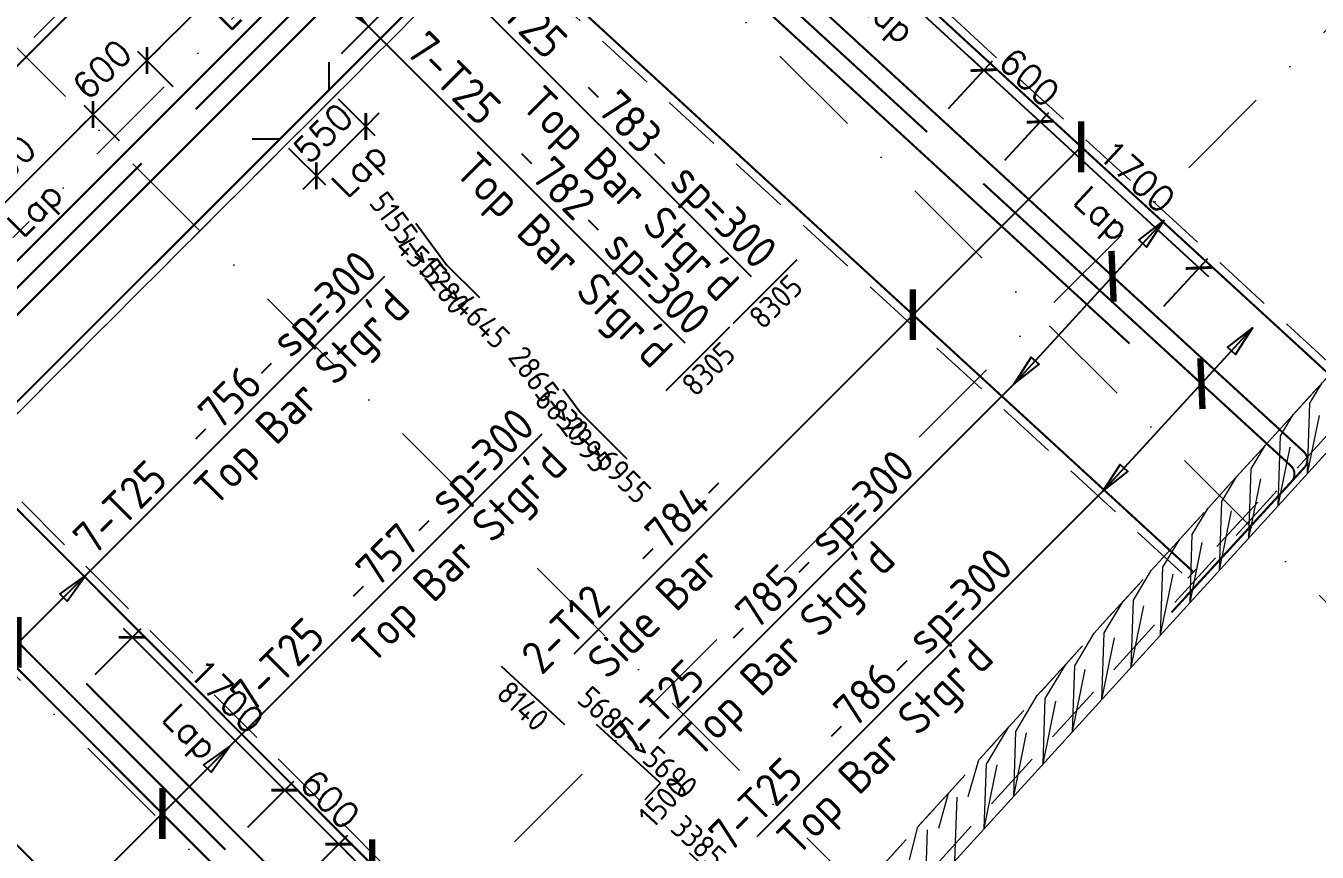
# Model space of a CAD drawing. Extents: x 660761725 to 1323371458, y 2734871439 to 5470067957.
# Drawn here: x 662058369 to 662068528, y 2735042231 to 2735048733 of the extents above; entities that cross this region are included whole.
import ezdxf
from ezdxf.enums import TextEntityAlignment as Align

# ---------------------------------------------------------------- set-up
doc = ezdxf.new("R2010")
doc.units = 0
for name, pattern in [('AXES', [1.95, 1.2, -0.25, 0.25, -0.25]), ('Hidden', [714.375, 476.25, -238.125]), ('sbp_axis_short', [10, 5, -2.5, 0, -2.5])]:
    doc.linetypes.add(name, pattern=pattern)
doc.layers.add('A-DETL', color=5, linetype='Continuous', lineweight=9, true_color=0x0000ff)
for name, color, linetype, lineweight in [('A-FLOR-PATT', 7, 'Continuous', 15), ('A-ROOF', 7, 'Continuous', 15), ('S-GRID', 7, 'Continuous', 9)]:
    doc.layers.add(name, color=color, linetype=linetype, lineweight=lineweight)
for name, color, linetype in [('S-AXIS', 20, 'AXES'), ('S-DIMI', 100, 'Continuous'), ('S-RBAR-T12', 151, 'Continuous'), ('S-RBAR-T25', 51, 'Continuous'), ('S-RDIMO', 8, 'Continuous'), ('S-RSYMB', 7, 'Continuous'), ('S-SIMPLETEXT', 7, 'Continuous')]:
    doc.layers.add(name, color=color, linetype=linetype)
doc.styles.add('ARMACAD', font='isocp.shx')
doc.styles.add('ROMANS', font='romans.shx')
doc.dimstyles.new('S-DIMI-100', dxfattribs={"dimscale": 100, "dimtxt": 2, "dimasz": 1.5, "dimexe": 1, "dimexo": 1, "dimgap": 1, "dimtad": 1, "dimdec": 0, "dimzin": 12, "dimdsep": 46, "dimtxsty": 'ROMANS', "dimblk": 'ARCHTICK', "dimcen": 0.09, "dimdle": 1, "dimclrd": 8, "dimclre": 8, "dimclrt": 4, "dimadec": 0, "dimazin": 3, "dimtfac": 1, "dimtdec": 0, "dimtix": 1, "dimtmove": 1, "dimatfit": 3, "dimtolj": 1, "dimtzin": 0, "dimarcsym": 0})
pattern_1 = [(74.99999999999999, (0, 0), (-153.3407249233896, 41.08752341002518), [])]

# ---------------------------------------------------------------- blocks, each defined once
blk = doc.blocks.new('I am… All Range.')
at = {"layer": 'S-GRID', "color": 8, "linetype": 'sbp_axis_short', "lineweight": 13, "ltscale": 150}
for p, q in [((662622712.44625, 2734514326.959595), (662688816.0170653, 2734580430.53041)), ((662627061.1529542, 2734509978.252891), (662693164.7237693, 2734576081.823706)), ((662638694.7375193, 2734563892.988339), (662667314.0845935, 2734535273.641264)), ((662635724.8890384, 2734560923.139858), (662664344.2237372, 2734532303.805159)), ((662633250.0153042, 2734558448.266124), (662661869.4970862, 2734529828.784341))]:
    blk.add_line(p, q, dxfattribs=at)
blk = doc.blocks.new('I am… Atomic.')
at = {"layer": 'A-FLOR-PATT', "transparency": 33554600}
h = blk.add_hatch(dxfattribs=at)
h.set_pattern_fill('ANSI31', color=8, scale=50, angle=30, style=0)
h.set_pattern_definition(pattern_1)
edge = h.paths.add_edge_path()
edge.add_line((662389967.6433319, 2734579123.010657), (662390007.8012236, 2734579503.468677))
edge.add_line((662342114.705975, 2734544592.546931), (662390007.8012234, 2734579503.468677))
edge.add_line((662363195.8073889, 2734559608.047176), (662389967.7690635, 2734579123.040917))
edge.add_line((662362417.6524743, 2734559040.823584), (662363719.8899552, 2734559990.06879))
edge.add_line((662346720.4841449, 2734547598.623516), (662362783.6519626, 2734559307.613063))
edge.add_line((662345821.5310795, 2734546943.346041), (662347578.010761, 2734548223.703842))
edge.add_line((662342292.6126368, 2734544370.997322), (662346307.4227723, 2734547297.529027))
edge.add_line((662325865.2845687, 2734528370.671522), (662342114.6925843, 2734544592.5523))
edge.add_line((662340490.7204528, 2734542572.157625), (662342149.9785906, 2734544228.604904))
edge.add_line((662339422.0417168, 2734541505.28928), (662341320.3495216, 2734543400.381265))
edge.add_line((662336597.6306283, 2734538685.662872), (662340136.8031961, 2734542218.839921))
edge.add_line((662332705.8949801, 2734534800.520002), (662336243.7133716, 2734538332.345168))
edge.add_line((662332253.0745114, 2734534348.466631), (662332782.9359009, 2734534877.430412))
edge.add_line((662326312.3910785, 2734528417.846987), (662332351.9776915, 2734534447.202265))
edge.add_line((662325865.2845687, 2734528370.671522), (662326312.3910785, 2734528417.846987))
h = blk.add_hatch(dxfattribs=at)
h.set_pattern_fill('ANSI31', color=8, scale=50, angle=30, style=0)
h.set_pattern_definition(pattern_1)
edge = h.paths.add_edge_path()
edge.add_line((662389967.6433319, 2734579123.010657), (662390007.8012236, 2734579503.468677))
edge.add_line((662390178.8400514, 2734578972.951882), (662393574.2351673, 2734576558.543434))
edge.add_line((662390389.9110394, 2734578822.862847), (662389967.7690635, 2734579123.040917))
edge.add_line((662401600.1085552, 2734571260.373601), (662390007.8012234, 2734579503.468677))
edge.add_line((662401045.2346829, 2734570742.112331), (662400996.5411683, 2734571280.666277))
edge.add_line((662400996.5411683, 2734571280.666277), (662391834.41239, 2734577795.702194))
edge.add_line((662401631.7932035, 2734570909.939), (662401600.1085552, 2734571260.373601))
edge.add_line((662398386.0115408, 2734568087.393885), (662401045.2346829, 2734570742.112331))
edge.add_line((662378065.801715, 2734545768.423274), (662383150.2610395, 2734551353.010825))
edge.add_line((662383150.2610395, 2734551353.010825), (662388234.7203641, 2734556937.598375))
edge.add_line((662388234.7203641, 2734556937.598375), (662393319.1796887, 2734562522.185926))
edge.add_line((662393319.1796887, 2734562522.185926), (662398403.6390133, 2734568106.773477))
edge.add_line((662377177.0145457, 2734544792.211362), (662378389.7704264, 2734546124.258873))
edge.add_line((662345219.5168241, 2734509691.243385), (662350637.7770958, 2734515642.46591))
edge.add_line((662350637.7770958, 2734515642.46591), (662356056.0373675, 2734521593.688435))
edge.add_line((662356056.0373675, 2734521593.688435), (662361474.2976393, 2734527544.91096))
edge.add_line((662361474.2976393, 2734527544.91096), (662366892.5579109, 2734533496.133485))
edge.add_line((662366892.5579109, 2734533496.133485), (662372310.8181826, 2734539447.35601))
edge.add_line((662372310.8181826, 2734539447.35601), (662377729.0784543, 2734545398.578536))
edge.add_line((662345267.5598451, 2734509156.384884), (662400082.3408674, 2734569362.972085))
edge.add_line((662401418.6805061, 2734570690.601139), (662400941.3227103, 2734570214.051982))
edge.add_line((662400082.3408674, 2734569362.972085), (662401631.7932035, 2734570909.939))
h = blk.add_hatch(dxfattribs=at)
h.set_pattern_fill('ANSI31', color=8, scale=50, angle=30, style=0)
h.set_pattern_definition(pattern_1)
edge = h.paths.add_edge_path()
edge.add_line((662345468.2720397, 2734510142.524049), (662345661.1307589, 2734509588.669044))
edge.add_line((662345219.5168241, 2734509691.243385), (662350637.7770958, 2734515642.46591))
edge.add_line((662350637.7770958, 2734515642.46591), (662356056.0373675, 2734521593.688435))
edge.add_line((662356056.0373675, 2734521593.688435), (662361474.2976393, 2734527544.91096))
edge.add_line((662361474.2976393, 2734527544.91096), (662366892.5579109, 2734533496.133485))
edge.add_line((662366892.5579109, 2734533496.133485), (662372310.8181826, 2734539447.35601))
edge.add_line((662372310.8181826, 2734539447.35601), (662377729.0784543, 2734545398.578536))
edge.add_line((662345267.5598451, 2734509156.384884), (662400082.3408674, 2734569362.972085))
at = {"layer": 'A-DETL', "color": 8, "linetype": 'Hidden', "lineweight": 9}
blk.add_line((662399013.4511831, 2734568320.204953), (662345232.817815, 2734509249.488402), dxfattribs=at)
at = {"layer": 'A-DETL', "color": 8, "linetype": 'Hidden', "lineweight": 9, "flags": 128}
blk.add_lwpolyline([(662345219.5168241, 2734509691.243385), (662350637.7770958, 2734515642.46591), (662356056.0373675, 2734521593.688435), (662361474.2976393, 2734527544.91096), (662366892.5579109, 2734533496.133485), (662372310.8181826, 2734539447.35601), (662377729.0784543, 2734545398.578536)], dxfattribs=at)
at = {"layer": 'A-ROOF', "color": 8, "lineweight": 13}
blk.add_line((662345267.5598451, 2734509156.384884), (662400082.3408674, 2734569362.972085), dxfattribs=at)
blk = doc.blocks.new('I am… Domination.')
at = {"layer": 'S-RDIMO', "color": 9, "linetype": 'Hidden', "lineweight": 9}
for p, q in [((662367570.6164281, 2734547809.122019), (662362125.8864281, 2734542364.412019)), ((662374914.0654697, 2734542370.519825), (662369723.5367702, 2734547133.480369)), ((662367601.5923905, 2734546366.197551), (662373786.5023905, 2734540690.767551)), ((662364247.0366999, 2734541657.132569), (662368307.9473788, 2734545718.028331)), ((662368307.9473788, 2734545718.028331), (662364247.0366999, 2734541657.132569)), ((662369490.3433921, 2734536404.13722), (662364247.0366999, 2734541657.132569)), ((662374337.0242435, 2734541290.709426), (662373786.5023905, 2734540690.767551))]:
    blk.add_line(p, q, dxfattribs=at)
blk = doc.blocks.new('_ARCHTICK')
at = {"color": 0, "linetype": 'ByBlock', "const_width": 0.15}
blk.add_lwpolyline([(-0.5, -0.5), (0.5, 0.5)], dxfattribs=at)
blk = doc.blocks.new('*D752')
at = {"layer": 'S-DIMI', "color": 8, "lineweight": -2, "transparency": 16777216}
for p, q in [((662057624.995291, 2735046763.409469), (662058968.4535596, 2735048106.956967)), ((662059104.7095749, 2735047829.293341), (662058827.0322034, 2735048106.952271)), ((662057902.667966, 2735046627.171895), (662057624.9905946, 2735046904.830825))]:
    blk.add_line(p, q, dxfattribs=at)
at = {"layer": 'S-DIMI', "color": 8, "lineweight": -2, "transparency": 16777216, "xscale": 150, "yscale": 150, "zscale": 150}
for p, rotation in [((662058897.7452297, 2735048036.243941), 45.00190267468847), ((662057695.7036209, 2735046834.122495), 225.0019026746884)]:
    blk.add_blockref('_ARCHTICK', p, dxfattribs=dict(at, rotation=rotation))
at = {"layer": 'S-DIMI', "color": 4, "transparency": 16777216, "char_height": 200, "attachment_point": 5, "rotation": 45.00190267468847, "style": 'ROMANS'}
for s, insert in [('\\A1;1700', (662058155.2983729, 2735047576.599878)), ('\\A1;Lap', (662058461.7214867, 2735047270.197114))]:
    blk.add_mtext(s, dxfattribs=dict(at, insert=insert))
blk = doc.blocks.new('*D753')
at = {"layer": 'S-DIMI', "color": 8, "lineweight": -2, "transparency": 16777216}
for p, q in [((662059528.9595548, 2735048253.571498), (662059251.2821836, 2735048531.230428)), ((662059321.9952099, 2735048460.522098), (662059428.0577049, 2735048566.591637)), ((662058897.7452304, 2735048036.24394), (662059321.9952099, 2735048460.522098)), ((662059104.7095749, 2735047829.293341), (662058827.0322042, 2735048106.952271)), ((662058897.7452304, 2735048036.24394), (662058791.6827354, 2735047930.174401))]:
    blk.add_line(p, q, dxfattribs=at)
at = {"layer": 'S-DIMI', "color": 8, "lineweight": -2, "transparency": 16777216, "xscale": 150, "yscale": 150, "zscale": 150}
for p, rotation in [((662059321.9952099, 2735048460.522098), 225.0019026746884), ((662058897.7452304, 2735048036.24394), 45.00190267468847)]:
    blk.add_blockref('_ARCHTICK', p, dxfattribs=dict(at, rotation=rotation))
at = {"layer": 'S-DIMI', "color": 4, "transparency": 16777216, "insert": (662058968.4441679, 2735048389.799679), "char_height": 200, "attachment_point": 5, "rotation": 45.00190267468847, "style": 'ROMANS'}
blk.add_mtext('\\A1;600', dxfattribs=at)
blk = doc.blocks.new('*D754')
at = {"layer": 'S-DIMI', "color": 8, "lineweight": -2, "transparency": 16777216}
for p, q in [((662059251.2868801, 2735048389.809072), (662060594.745149, 2735049733.35657)), ((662060731.0011638, 2735049455.692945), (662060453.3237928, 2735049733.351873)), ((662059528.9595548, 2735048253.571498), (662059251.2821838, 2735048531.230427))]:
    blk.add_line(p, q, dxfattribs=at)
at = {"layer": 'S-DIMI', "color": 8, "lineweight": -2, "transparency": 16777216, "xscale": 150, "yscale": 150, "zscale": 150}
for p, rotation in [((662060524.0368191, 2735049662.643544), 45.00190267468847), ((662059321.99521, 2735048460.522098), 225.0019026746884)]:
    blk.add_blockref('_ARCHTICK', p, dxfattribs=dict(at, rotation=rotation))
at = {"layer": 'S-DIMI', "color": 4, "transparency": 16777216, "char_height": 200, "attachment_point": 5, "rotation": 45.00190267468847, "style": 'ROMANS'}
for s, insert in [('\\A1;1700', (662059781.5899622, 2735049202.999481)), ('\\A1;Lap', (662060088.0130761, 2735048896.596717))]:
    blk.add_mtext(s, dxfattribs=dict(at, insert=insert))
blk = doc.blocks.new('*D767')
at = {"layer": 'S-DIMI', "color": 8, "lineweight": -2, "transparency": 16777216}
for p, q in [((662058914.3028158, 2735043629.80937), (662059277.3477806, 2735043992.184689)), ((662059135.9264845, 2735043992.315237), (662060478.1880426, 2735042647.57327)), ((662060116.4242346, 2735042427.767733), (662060478.3185906, 2735042788.994566))]:
    blk.add_line(p, q, dxfattribs=at)
at = {"layer": 'S-DIMI', "color": 8, "lineweight": -2, "transparency": 16777216, "xscale": 150, "yscale": 150, "zscale": 150}
for p, rotation in [((662059206.5718585, 2735043921.539315), 134.9471095183537), ((662060407.5426686, 2735042718.349192), 314.9471095183537)]:
    blk.add_blockref('_ARCHTICK', p, dxfattribs=dict(at, rotation=rotation))
at = {"layer": 'S-DIMI', "color": 4, "transparency": 16777216, "char_height": 200, "attachment_point": 5, "rotation": 314.9471095183537, "style": 'ROMANS'}
for s, insert in [('\\A1;1700', (662059948.6091075, 2735043461.235001)), ('\\A1;Lap', (662059641.9134457, 2735043155.105048))]:
    blk.add_mtext(s, dxfattribs=dict(at, insert=insert))
blk = doc.blocks.new('*D768')
at = {"layer": 'S-DIMI', "color": 8, "lineweight": -2, "transparency": 16777216}
for p, q in [((662060407.5426698, 2735042718.349192), (662060301.5746087, 2735042824.513075)), ((662060116.4242351, 2735042427.767732), (662060478.3185916, 2735042788.994566)), ((662060407.5426698, 2735042718.349192), (662060831.4147197, 2735042293.693855)), ((662060540.7023824, 2735042003.517744), (662060902.1906415, 2735042364.339229)), ((662060831.4147197, 2735042293.693855), (662060937.3827808, 2735042187.529972))]:
    blk.add_line(p, q, dxfattribs=at)
at = {"layer": 'S-DIMI', "color": 8, "lineweight": -2, "transparency": 16777216, "xscale": 150, "yscale": 150, "zscale": 150}
for p, rotation in [((662060407.5426698, 2735042718.349192), 314.9471095183537), ((662060831.4147197, 2735042293.693855), 134.9471095183537)]:
    blk.add_blockref('_ARCHTICK', p, dxfattribs=dict(at, rotation=rotation))
at = {"layer": 'S-DIMI', "color": 4, "transparency": 16777216, "insert": (662060761.0305387, 2735042647.312272), "char_height": 200, "attachment_point": 5, "rotation": 314.9471095183537, "style": 'ROMANS'}
blk.add_mtext('\\A1;600', dxfattribs=at)
blk = doc.blocks.new('*D769')
at = {"layer": 'S-DIMI', "color": 8, "lineweight": -2, "transparency": 16777216}
for p, q in [((662060540.7023826, 2735042003.517742), (662060902.1906421, 2735042364.339228)), ((662060760.769346, 2735042364.469776), (662062103.0309031, 2735041019.72781)), ((662061742.8238008, 2735040801.476107), (662062103.1614511, 2735041161.149106))]:
    blk.add_line(p, q, dxfattribs=at)
at = {"layer": 'S-DIMI', "color": 8, "lineweight": -2, "transparency": 16777216, "xscale": 150, "yscale": 150, "zscale": 150}
for p, rotation in [((662060831.41472, 2735042293.693853), 134.9471095183537), ((662062032.385529, 2735041090.503732), 314.9471095183537)]:
    blk.add_blockref('_ARCHTICK', p, dxfattribs=dict(at, rotation=rotation))
at = {"layer": 'S-DIMI', "color": 4, "transparency": 16777216, "char_height": 200, "attachment_point": 5, "rotation": 314.9471095183537, "style": 'ROMANS'}
for s, insert in [('\\A1;1700', (662061573.4519683, 2735041833.389541)), ('\\A1;Lap', (662061266.7563065, 2735041527.259587))]:
    blk.add_mtext(s, dxfattribs=dict(at, insert=insert))
blk = doc.blocks.new('*D776')
at = {"layer": 'S-DIMI', "color": 8, "lineweight": -2, "transparency": 16777216}
for p, q in [((662064375.8183253, 2735049231.367161), (662064722.9892855, 2735049608.977927)), ((662064581.6924896, 2735049603.043662), (662065980.3869977, 2735048317.100148)), ((662065628.382077, 2735048081.982957), (662065974.4527326, 2735048458.396944))]:
    blk.add_line(p, q, dxfattribs=at)
at = {"layer": 'S-DIMI', "color": 8, "lineweight": -2, "transparency": 16777216, "xscale": 150, "yscale": 150, "zscale": 150}
for p, rotation in [((662064655.3080201, 2735049535.362397), 137.404928248333), ((662065906.7714672, 2735048384.781414), 317.404928248333)]:
    blk.add_blockref('_ARCHTICK', p, dxfattribs=dict(at, rotation=rotation))
at = {"layer": 'S-DIMI', "color": 4, "transparency": 16777216, "char_height": 200, "attachment_point": 5, "rotation": 317.40492824833296, "style": 'ROMANS'}
for s, insert in [('\\A1;1700', (662065416.4022746, 2735049107.302967)), ('\\A1;Lap', (662065123.116792, 2735048788.302334))]:
    blk.add_mtext(s, dxfattribs=dict(at, insert=insert))
blk = doc.blocks.new('*D777')
at = {"layer": 'S-DIMI', "color": 8, "lineweight": -2, "transparency": 16777216}
for p, q in [((662065628.3820777, 2735048081.982956), (662065974.452734, 2735048458.396944)), ((662065906.7714686, 2735048384.781414), (662065796.3481728, 2735048486.303311)), ((662065906.7714686, 2735048384.781414), (662066348.4644494, 2735047978.694008)), ((662066070.4634011, 2735047676.317943), (662066416.1457148, 2735048052.309539)), ((662066348.4644494, 2735047978.694008), (662066458.8877453, 2735047877.172111))]:
    blk.add_line(p, q, dxfattribs=at)
at = {"layer": 'S-DIMI', "color": 8, "lineweight": -2, "transparency": 16777216, "xscale": 150, "yscale": 150, "zscale": 150}
for p, rotation in [((662065906.7714686, 2735048384.781414), 317.404928248333), ((662066348.4644494, 2735047978.694008), 137.404928248333)]:
    blk.add_blockref('_ARCHTICK', p, dxfattribs=dict(at, rotation=rotation))
at = {"layer": 'S-DIMI', "color": 4, "transparency": 16777216, "insert": (662066262.9804897, 2735048328.968772), "char_height": 200, "attachment_point": 5, "rotation": 317.40492824833296, "style": 'ROMANS'}
blk.add_mtext('\\A1;600', dxfattribs=at)
blk = doc.blocks.new('*D778')
at = {"layer": 'S-DIMI', "color": 8, "lineweight": -2, "transparency": 16777216}
for p, q in [((662066070.4634013, 2735047676.317941), (662066416.145725, 2735048052.309548)), ((662066274.848929, 2735048046.375282), (662067673.5434359, 2735046760.43177)), ((662067323.0271515, 2735046526.933738), (662067667.6091708, 2735046901.728566))]:
    blk.add_line(p, q, dxfattribs=at)
at = {"layer": 'S-DIMI', "color": 8, "lineweight": -2, "transparency": 16777216, "xscale": 150, "yscale": 150, "zscale": 150}
for p, rotation in [((662066348.4644597, 2735047978.694017), 137.404928248333), ((662067599.9279054, 2735046828.113035), 317.404928248333)]:
    blk.add_blockref('_ARCHTICK', p, dxfattribs=dict(at, rotation=rotation))
at = {"layer": 'S-DIMI', "color": 4, "transparency": 16777216, "char_height": 200, "attachment_point": 5, "rotation": 317.40492824833296, "style": 'ROMANS'}
for s, insert in [('\\A1;1700', (662067109.5587138, 2735047550.634588)), ('\\A1;Lap', (662066816.2732311, 2735047231.633955))]:
    blk.add_mtext(s, dxfattribs=dict(at, insert=insert))
blk = doc.blocks.new('*D734')
at = {"layer": 'S-DIMI', "color": 8, "lineweight": -2, "transparency": 16777216}
for p, q in [((662060825.0458121, 2735048159.767566), (662061114.2544827, 2735047870.553033)), ((662061043.5445212, 2735047941.264428), (662061149.6116134, 2735048047.32937)), ((662060654.6318506, 2735047552.35964), (662061043.5445212, 2735047941.264428)), ((662060436.1387359, 2735047770.857183), (662060725.3418121, 2735047481.648245)), ((662060654.6318506, 2735047552.35964), (662060548.5647584, 2735047446.294698))]:
    blk.add_line(p, q, dxfattribs=at)
at = {"layer": 'S-DIMI', "color": 8, "lineweight": -2, "transparency": 16777216, "xscale": 150, "yscale": 150, "zscale": 150}
for p, rotation in [((662061043.5445212, 2735047941.264428), 224.9994193251146), ((662060654.6318506, 2735047552.35964), 44.99941932511464)]:
    blk.add_blockref('_ARCHTICK', p, dxfattribs=dict(at, rotation=rotation))
at = {"layer": 'S-DIMI', "color": 4, "transparency": 16777216, "char_height": 200, "attachment_point": 5, "rotation": 44.99941932511465, "style": 'ROMANS'}
for s, insert in [('\\A1;550', (662060707.6682626, 2735047888.234824)), ('\\A1;Lap', (662061014.0780958, 2735047581.818779))]:
    blk.add_mtext(s, dxfattribs=dict(at, insert=insert))
blk = doc.blocks.new('cadf_04')
at = {"color": 8, "const_width": 0.5000000000000002}
blk.add_lwpolyline([(1.414213560521603, 1.414213564246893), (-1.414213556796312, -1.414213556796312)], dxfattribs=at)
blk = doc.blocks.new('CADF_02')
at = {"color": 0}
blk.add_lwpolyline([(0, 0), (2.5, -0.4166666679084301), (2.5, 0.4166666679084301)], close=True, dxfattribs=at)
blk = doc.blocks.new('cadf_03')
at = {"color": 8}
blk.add_lwpolyline([(-3.725290298461914e-09, 2.99999999627471), (3.725290298461914e-09, -3.000000007450581)], dxfattribs=at)
blk.add_blockref('CADF_02', (0.2513523101806641, 0), dxfattribs=at)
blk = doc.blocks.new('cadf_10')
at = {"color": 1}
for p, q in [((-4.158496580606208, 1.201089783226742), (-5.644468778018359, 1.201089783226742)), ((4.158496580606207, 1.201089783226742), (5.644468778018359, 1.201089783226742))]:
    blk.add_line(p, q, dxfattribs=at)
at = {"style": 'ARMACAD'}
for tag, p in [('$COM1', (-10.93526643674234, 2.542619974829577)), ('$COM2', (-9.757982686735758, -5.302973364669228))]:
    blk.add_attdef(tag, text='', height=3.5, dxfattribs=at).set_placement(p, align=Align.BOTTOM_RIGHT)
at = {"color": 1, "style": 'ARMACAD'}
blk.add_attdef('$NUM', text='', height=3.5, dxfattribs=at).set_placement((0, 0), align=Align.CENTER)
blk = doc.blocks.new('*U886', base_point=(662062618.8307972, 2735045020.037789))
at = {"layer": 'S-RSYMB'}
blk.add_lwpolyline([(662062618.8307972, 2735044770.042973), (662063118.8307972, 2735045270.032607)], dxfattribs=at)
at = {"layer": 'S-RSYMB', "style": 'ARMACAD'}
blk.add_attdef('D0', text='', height=180, rotation=44.99940605785759, dxfattribs=at).set_placement((662062950.1472341, 2735044938.719666), align=Align.MIDDLE_CENTER)
blk = doc.blocks.new('*U887', base_point=(662063855.2986951, 2735046256.50117))
at = {"layer": 'S-RSYMB'}
blk.add_lwpolyline([(662063855.2986951, 2735046006.506352), (662064355.2986951, 2735046506.495986)], dxfattribs=at)
at = {"layer": 'S-RSYMB', "style": 'ARMACAD'}
blk.add_attdef('D0', text='', height=180, rotation=44.99940605669457, dxfattribs=at).set_placement((662064186.615132, 2735046175.183046), align=Align.MIDDLE_CENTER)
blk = doc.blocks.new('*U888', base_point=(662062487.0122874, 2735043701.359867))
at = {"layer": 'S-RSYMB'}
blk.add_lwpolyline([(662062487.0122874, 2735043930.766196), (662062987.0122874, 2735043471.953537)], dxfattribs=at)
at = {"layer": 'S-RSYMB', "style": 'ARMACAD'}
blk.add_attdef('D0', text='', height=180, rotation=317.4597202481897, dxfattribs=at).set_placement((662062659.2598263, 2735043616.627614), align=Align.MIDDLE_CENTER)
blk = doc.blocks.new('*U957', base_point=(662060399.6754574, 2735047420.502748))
at = {"layer": 'S-RSYMB'}
blk.add_lwpolyline([(662060399.6754574, 2735047712.880986), (662060644.3863298, 2735047383.988717, 0.03621472752847247), (662060645.045682, 2735047383.224823), (662060899.6754574, 2735047128.124509)], format="xyb", dxfattribs=at)
at = {"layer": 'S-RSYMB', "style": 'ARMACAD'}
for tag, rotation, p in [('D0', 306.6509321621096, (662060429.7678709, 2735047479.786948)), ('D1', 314.9471094490758, (662060690.9682595, 2735047174.432486))]:
    blk.add_attdef(tag, text='', height=180, rotation=rotation, dxfattribs=at).set_placement(p, align=Align.MIDDLE_CENTER)
blk = doc.blocks.new('*U958', base_point=(662061331.0104476, 2735046489.229569))
at = {"layer": 'S-RSYMB'}
blk.add_lwpolyline([(662061331.0104476, 2735046762.496027), (662061464.019381, 2735046583.731555, 0.03621475168069055), (662061464.6525387, 2735046582.998009), (662061831.0104476, 2735046215.963111)], format="xyb", dxfattribs=at)
at = {"layer": 'S-RSYMB', "style": 'ARMACAD'}
for tag, rotation, p in [('D0', 306.6509321615061, (662061305.2518916, 2735046604.465888)), ('D1', 314.9471107137214, (662061566.4391847, 2735046318.238378))]:
    blk.add_attdef(tag, text='', height=180, rotation=rotation, dxfattribs=at).set_placement(p, align=Align.MIDDLE_CENTER)
blk = doc.blocks.new('*U965', base_point=(662063154.6410856, 2735043034.690741))
at = {"layer": 'S-RSYMB'}
blk.add_lwpolyline([(662062922.5838845, 2735043332.140047), (662063419.0779245, 2735042876.544549, -0.4142135623730951), (662063419.7349042, 2735042861.250522), (662063305.941027, 2735042737.241435)], format="xyb", dxfattribs=at)
at = {"layer": 'S-RSYMB', "style": 'ARMACAD'}
for tag, rotation, p in [('D0', 317.4597204501858, (662063248.5833652, 2735043189.074552)), ('D1', 47.45972044607012, (662063447.5702195, 2735042721.493517))]:
    blk.add_attdef(tag, text='', height=180, rotation=rotation, dxfattribs=at).set_placement(p, align=Align.MIDDLE_CENTER)
blk = doc.blocks.new('*U966', base_point=(662063926.7444756, 2735042262.638593))
at = {"layer": 'S-RSYMB'}
blk.add_lwpolyline([(662063926.7444755, 2735042607.112234), (662064420.8155553, 2735042153.740105, -0.4142135623730951), (662064421.926572, 2735042127.876412), (662064229.4900277, 2735041918.164952)], format="xyb", dxfattribs=at)
at = {"layer": 'S-RSYMB', "style": 'ARMACAD'}
for tag, rotation, p in [('D0', 317.4597203778512, (662064251.5324762, 2735042465.158423)), ('D1', 47.45972037992823, (662064410.4405535, 2735041945.268221))]:
    blk.add_attdef(tag, text='', height=180, rotation=rotation, dxfattribs=at).set_placement(p, align=Align.MIDDLE_CENTER)

msp = doc.modelspace()

# ---------------------------------------------------------------- linework, layer by layer
at = {"layer": 'S-RBAR-T12', "const_width": 16}
for points in [[(662060366.1233925, 2735047840.873925), (662068851.4907602, 2735056326.069307)], [(662062820.9635184, 2735051314.694784), (662068818.5334675, 2735045811.172756)], [(662061557.9931067, 2735049938.348264), (662067555.5630561, 2735044434.826237)], [(662050948.8262192, 2735041065.490577), (662059434.1936903, 2735049550.685854)], [(662060752.9857608, 2735048224.828987), (662060752.9880309, 2735048448.828987)], [(662052269.6686965, 2735039744.583333), (662060755.0360636, 2735048229.778714)], [(662060371.0731606, 2735047842.924128), (662060147.0731606, 2735047842.926398)], [(662057431.3234074, 2735045800.286844), (662063414.986943, 2735039805.566609)], [(662056109.2292638, 2735044480.631179), (662062092.8927994, 2735038485.910944)]]:
    msp.add_lwpolyline(points, dxfattribs=at)
at = {"layer": 'S-RBAR-T25', "linetype": 'Hidden', "const_width": 16}
for points in [[(662058378.6852902, 2735054705.079442), (662062139.3661938, 2735050944.40044, 0.0107329044334789), (662062142.1482865, 2735050941.735291), (662065459.2845588, 2735047897.847094)], [(662059898.965281, 2735052972.668239), (662062035.5772563, 2735050836.057344, 0.0107329044334789), (662062038.359349, 2735050833.392196), (662067052.5133822, 2735046232.277547)], [(662053600.1881876, 2735049663.716463), (662056705.5680126, 2735045490.075103, 0.03621472289567561), (662056714.0518948, 2735045480.246091), (662059938.4362569, 2735042249.903186)], [(662064308.1370592, 2735049157.751629), (662068421.445652, 2735045383.275551, -0.4142135623730951), (662068426.8929253, 2735045256.466829), (662067483.3837162, 2735044228.259348)], [(662054852.8031993, 2735047728.915245), (662056591.7188382, 2735045391.806537, 0.03621472289567561), (662056600.2027204, 2735045381.977525), (662061457.2180685, 2735040515.986663)], [(662065901.365883, 2735047492.182081), (662068320.4617621, 2735045272.358472, -0.4142135623730951), (662068325.9090353, 2735045145.54975), (662067382.3998263, 2735044117.342269)], [(662058843.5268937, 2735043559.163995), (662062984.1118627, 2735039410.927506, -0.4142135623730951), (662062983.9946959, 2735039284.001893), (662061996.3167056, 2735038298.145698)]]:
    msp.add_lwpolyline(points, format="xyb", dxfattribs=at)
for points in [[(662059705.694352, 2735048076.857666), (662065578.5594034, 2735053949.600959)], [(662057973.2623554, 2735046556.591422), (662063846.1274066, 2735052429.334715)], [(662054611.0170319, 2735042770.156135), (662061013.8532599, 2735049172.859617)], [(662052878.5850353, 2735041249.889891), (662059281.421263, 2735047652.593373)]]:
    msp.add_lwpolyline(points, dxfattribs=at)
at = {"layer": 'S-RDIMO'}
for p, q in [((662059825.8866581, 2735049965.450247), (662061063.6599406, 2735048727.651302)), ((662066672.3231859, 2735047780.589647), (662062681.4668134, 2735043789.747859)), ((662067324.1180513, 2735047204.540941), (662066140.5903764, 2735045914.768676)), ((662058841.1575278, 2735044410.850109), (662061192.3640049, 2735046762.212637)), ((662068023.200362, 2735046359.462864), (662066839.6726859, 2735045069.690602)), ((662066140.5903764, 2735045914.768676), (662063349.0925173, 2735043123.085541)), ((662059972.8469406, 2735043064.741336), (662062431.3006517, 2735045523.358218)), ((662066839.6726859, 2735045069.690602), (662064121.1959072, 2735042351.033393)), ((662057602.8681549, 2735043174.845971), (662058841.8005633, 2735044411.493187)), ((662058734.8516076, 2735041829.03126), (662059973.7841103, 2735043065.678569))]:
    msp.add_line(p, q, dxfattribs=at)
for points in [[(662061692.7571557, 2735049144.543496), (662064076.6094822, 2735046760.682458)], [(662061063.6599406, 2735048727.651302), (662063553.5886492, 2735046237.713495)]]:
    msp.add_lwpolyline(points, dxfattribs=at)

# ---------------------------------------------------------------- block references
at = {"layer": 'S-AXIS'}
for name, p in [('I am… All Range.', (-593486.1820166111, 503695.4297404289)), ('I am… Atomic.', (-306275.5624856949, 503695.4297404289)), ('I am… Domination.', (-306275.5624856949, 503695.4297404289))]:
    msp.add_blockref(name, p, dxfattribs=at)
at = {"layer": 'S-RDIMO'}
for name, p, xscale, yscale, zscale, rotation in [('cadf_03', (662061063.6599406, 2735048727.651302), 99.99999999999994, 99.99999999999994, 99.99999999999994, 134.9994060571263), ('cadf_04', (662066672.323186, 2735047780.589647), 100.0000000000001, 100.0000000000001, 100.0000000000001, 224.9998953060258), ('CADF_02', (662067324.1180516, 2735047204.540941), 100, 100, 100, 227.459720448585), ('cadf_04', (662066918.4530387, 2735046762.459616), 100, 100, 100, 227.4597204415514), ('cadf_04', (662065348.1380506, 2735046460.415308), 100, 100, 100, 224.9998953060259), ('CADF_02', (662068023.2003624, 2735046359.462865), 100, 100, 100, 227.459720377627), ('CADF_02', (662066140.5903763, 2735045914.768676), 100, 100, 100, 47.45972043515786), ('cadf_04', (662067617.5353488, 2735045917.38154), 100, 100, 100, 227.4597203715141), ('CADF_02', (662066839.6726859, 2735045069.690602), 100, 100, 100, 47.45972037762695), ('CADF_02', (662058841.8005633, 2735044411.493187), 99.99999999999999, 99.99999999999999, 99.99999999999999, 224.9471106488781), ('cadf_04', (662058310.9812785, 2735043881.65299), 100, 100, 100, 44.94711066218467), ('CADF_02', (662059973.7841103, 2735043065.678569), 99.99999999999994, 99.99999999999994, 99.99999999999994, 224.9471106114836), ('cadf_04', (662059442.9648036, 2735042535.83835), 100, 100, 100, 44.94711063859017), ('cadf_04', (662061092.6877786, 2735042132.042867), 100, 100, 100, 224.9998953160641)]:
    msp.add_blockref(name, p, dxfattribs=dict(at, xscale=xscale, yscale=yscale, zscale=zscale, rotation=rotation))
at = {"layer": 'S-RSYMB'}
for name, p, values in [('*U957', (662061437.2022474, 2735046887.129505, 1e-08), {'D0': '5155->5280', 'D1': '4515->4645'}), ('*U887', (662063936.9927006, 2735046643.823878), {'D0': '8305'}), ('*U886', (662063407.0682445, 2735046113.949683), {'D0': '8305'}), ('*U958', (662062596.719967, 2735045599.863879, 1e-08), {'D0': '2865->2995', 'D1': '6830->6955'}), ('*U888', (662062107.741879, 2735043465.511287), {'D0': '8140'}), ('*U965', (662063088.6434971, 2735042939.762958, -1e-08), {'D0': '5685->5690', 'D1': '1500'}), ('*U966', (662063587.4826912, 2735041880.571291, -1e-08), {'D0': '3385->3390', 'D1': '1500'})]:
    msp.add_blockref(name, p, dxfattribs=at).add_auto_attribs(values)
at = {"layer": 'S-SIMPLETEXT'}
ref = msp.add_blockref('cadf_10', (662063030.7934146, 2735047886.052006), dxfattribs=dict(at, xscale=75.0000000020338, yscale=75, zscale=75, rotation=314.9998953087866))
ref.add_attrib('$NUM', '783', dxfattribs={"color": 1, "height": 262.5, "rotation": 314.9998969669697, "style": 'ARMACAD', "flags": 2}).set_placement((662063030.7934146, 2735047886.052006), align=Align.CENTER)
ref.add_attrib('$COM1', '7-T25         sp=300', dxfattribs={"height": 262.5, "rotation": 314.9998969669697, "style": 'ARMACAD', "flags": 2}).set_placement((662064116.3843113, 2735046800.457142), align=Align.RIGHT)
ref = msp.add_blockref('cadf_10', (662062507.7725817, 2735047363.083043), dxfattribs=dict(at, xscale=75.00000000203376, yscale=75, zscale=75, rotation=314.9998953087866))
ref.add_attrib('$NUM', '782', dxfattribs={"color": 1, "height": 262.5, "rotation": 314.9998969669697, "style": 'ARMACAD', "flags": 2}).set_placement((662062507.7725817, 2735047363.083043), align=Align.CENTER)
ref.add_attrib('$COM1', '7-T25         sp=300', dxfattribs={"height": 262.5, "rotation": 314.9998969669697, "style": 'ARMACAD', "flags": 2}).set_placement((662063593.3634783, 2735046277.488179), align=Align.RIGHT)
ref = msp.add_blockref('cadf_10', (662060067.0310739, 2735045716.35717), dxfattribs=dict(at, xscale=75.00000002213115, yscale=75, zscale=75, rotation=45.0019013456975))
ref.add_attrib('$NUM', '756', dxfattribs={"color": 1, "height": 262.5, "rotation": 45.0019028911715, "style": 'ARMACAD', "flags": 2}).set_placement((662060067.0310739, 2735045716.35717), align=Align.CENTER)
ref.add_attrib('$COM1', '7-T25         sp=300', dxfattribs={"height": 262.5, "rotation": 45.0019028911715, "style": 'ARMACAD', "flags": 2}).set_placement((662061152.5879287, 2735046801.986074), align=Align.RIGHT)
ref = msp.add_blockref('cadf_10', (662061305.9677206, 2735044477.50275), dxfattribs=dict(at, xscale=75.00000002213115, yscale=75, zscale=75, rotation=45.0019013456975))
ref.add_attrib('$NUM', '757', dxfattribs={"color": 1, "height": 262.5, "rotation": 45.0019028911715, "style": 'ARMACAD', "flags": 2}).set_placement((662061305.9677206, 2735044477.50275), align=Align.CENTER)
ref.add_attrib('$COM1', '7-T25         sp=300', dxfattribs={"height": 262.5, "rotation": 45.0019028911715, "style": 'ARMACAD', "flags": 2}).set_placement((662062391.5245754, 2735045563.131655), align=Align.RIGHT)
ref = msp.add_blockref('cadf_10', (662064295.7411025, 2735044149.34911), dxfattribs=dict(at, xscale=75.00000002213115, yscale=75, zscale=75, rotation=45.0019013456975))
ref.add_attrib('$NUM', '785', dxfattribs={"color": 1, "height": 262.5, "rotation": 45.0019028911715, "style": 'ARMACAD', "flags": 2}).set_placement((662064295.7411025, 2735044149.34911), align=Align.CENTER)
ref.add_attrib('$COM1', '7-T25         sp=300', dxfattribs={"height": 262.5, "rotation": 45.0019028911715, "style": 'ARMACAD', "flags": 2}).set_placement((662065381.297957, 2735045234.978014), align=Align.RIGHT)
ref = msp.add_blockref('cadf_10', (662063586.3636347, 2735044774.190741), dxfattribs=dict(at, xscale=74.99999998096037, yscale=75, zscale=75, rotation=44.99989529268763))
ref.add_attrib('$NUM', '784', dxfattribs={"color": 1, "height": 262.5, "rotation": 44.9998953570815, "style": 'ARMACAD', "flags": 2}).set_placement((662063586.3636347, 2735044774.190741), align=Align.CENTER)
ref.add_attrib('$COM1', '2-T12         ', dxfattribs={"height": 262.5, "rotation": 44.9998953570815, "style": 'ARMACAD', "flags": 2}).set_placement((662063939.764558, 2735045127.590371), align=Align.RIGHT)
ref = msp.add_blockref('cadf_10', (662065067.8444923, 2735043377.296962), dxfattribs=dict(at, xscale=75.00000000105842, yscale=75, zscale=75, rotation=45.00190136179694))
ref.add_attrib('$NUM', '786', dxfattribs={"color": 1, "height": 262.5, "rotation": 45.0019028911715, "style": 'ARMACAD', "flags": 2}).set_placement((662065067.8444923, 2735043377.296962), align=Align.CENTER)
ref.add_attrib('$COM1', '7-T25         sp=300', dxfattribs={"height": 262.5, "rotation": 45.0019028911715, "style": 'ARMACAD', "flags": 2}).set_placement((662066153.4013468, 2735044462.925867), align=Align.RIGHT)

# ---------------------------------------------------------------- texts
at = {"layer": 'S-SIMPLETEXT', "style": 'ARMACAD'}
for s, height, rotation, p in [("Top Bar Stgr'd", 262.4999999999999, 315.1677672917139, (662063817.7249601, 2735046544.133087)), ("Top Bar Stgr'd", 262.4999999999999, 315.1677672917139, (662063294.7041271, 2735046021.164124)), ("Top Bar Stgr'd", 262.5, 45.16575463306728, (662061410.5694865, 2735046501.655223)), ("Top Bar Stgr'd", 262.5, 45.16575463306728, (662062649.5061332, 2735045262.800804)), ("Top Bar Stgr'd", 262.5, 44.83402702431418, (662065229.0324484, 2735044515.037413)), ('Side Bar', 262.4999999999999, 44.83204304518112, (662063844.5735606, 2735044469.437426)), ("Top Bar Stgr'd", 262.5, 44.83402702431418, (662066001.1358384, 2735043742.985265))]:
    msp.add_text(s, height=height, rotation=rotation, dxfattribs=at).set_placement(p, align=Align.RIGHT)

# ---------------------------------------------------------------- dimensions: what is measured, and where the dimension line sits
at = {"layer": 'S-DIMI'}
for base, p1, p2, angle, picture, middle in [((662060524.0368191, 2735049662.643544), (662059599.6725811, 2735048182.863168), (662060801.7141898, 2735049384.984614), 45.00190267541458, '*D754', (662059923.0160147, 2735049061.582821)), ((662065906.7714674, 2735048384.781414), (662064308.1370605, 2735049157.75163), (662065560.7008117, 2735048008.367426), 317.404928248333, '*D776', (662065281.0397441, 2735048960.071906)), ((662061043.5445212, 2735047941.264428), (662060365.4287742, 2735047841.568579), (662060754.3358506, 2735048230.478961), 44.99942043742329, '*D734', (662060849.0881857, 2735047746.812034)), ((662058897.7452297, 2735048036.243941), (662057973.3809924, 2735046556.463565), (662059175.4226011, 2735047758.585011), 45.00190267541458, '*D752', (662058296.7244253, 2735047435.183218)), ((662067599.927906, 2735046828.113036), (662066002.7821361, 2735047602.702411), (662067255.3458866, 2735046453.318207), 317.404928248333, '*D778', (662066974.1961833, 2735047403.403527)), ((662060407.5426686, 2735042718.349192), (662058843.5268937, 2735043559.163995), (662060045.6483126, 2735042357.122359), 314.9471095186219, '*D767', (662059807.0572636, 2735043319.944253)), ((662062032.385529, 2735041090.503732), (662060469.9264607, 2735041932.872368), (662061672.0478787, 2735040730.830733), 314.9471095186219, '*D769', (662061431.9001244, 2735041692.098793))]:
    dim = msp.add_linear_dim(base=base, p1=p1, p2=p2, angle=angle, text='<>\\XLap', dimstyle='S-DIMI-100', override={"dimzin": 0}, dxfattribs=at)
    dim.commit()
    dim.dimension.update_dxf_attribs({"geometry": picture, "text_midpoint": middle})
for base, p1, p2, angle, picture, middle in [((662059321.9952099, 2735048460.522098), (662059175.4226011, 2735047758.585011), (662059599.6725811, 2735048182.863168), 45.00190267541458, '*D753', (662058968.4441676, 2735048389.799679)), ((662066348.4644498, 2735047978.694008), (662065560.7008122, 2735048008.367425), (662066002.7821356, 2735047602.702412), 317.404928248333, '*D777', (662066262.9804897, 2735048328.968772)), ((662060831.4147197, 2735042293.693855), (662060045.648313, 2735042357.122358), (662060469.9264603, 2735041932.872369), 314.9471095186219, '*D768', (662060761.0305387, 2735042647.312272))]:
    dim = msp.add_linear_dim(base=base, p1=p1, p2=p2, angle=angle, dimstyle='S-DIMI-100', override={"dimzin": 0}, dxfattribs=at)
    dim.commit()
    dim.dimension.update_dxf_attribs({"geometry": picture, "text_midpoint": middle})

doc.saveas('drawing.dxf')
